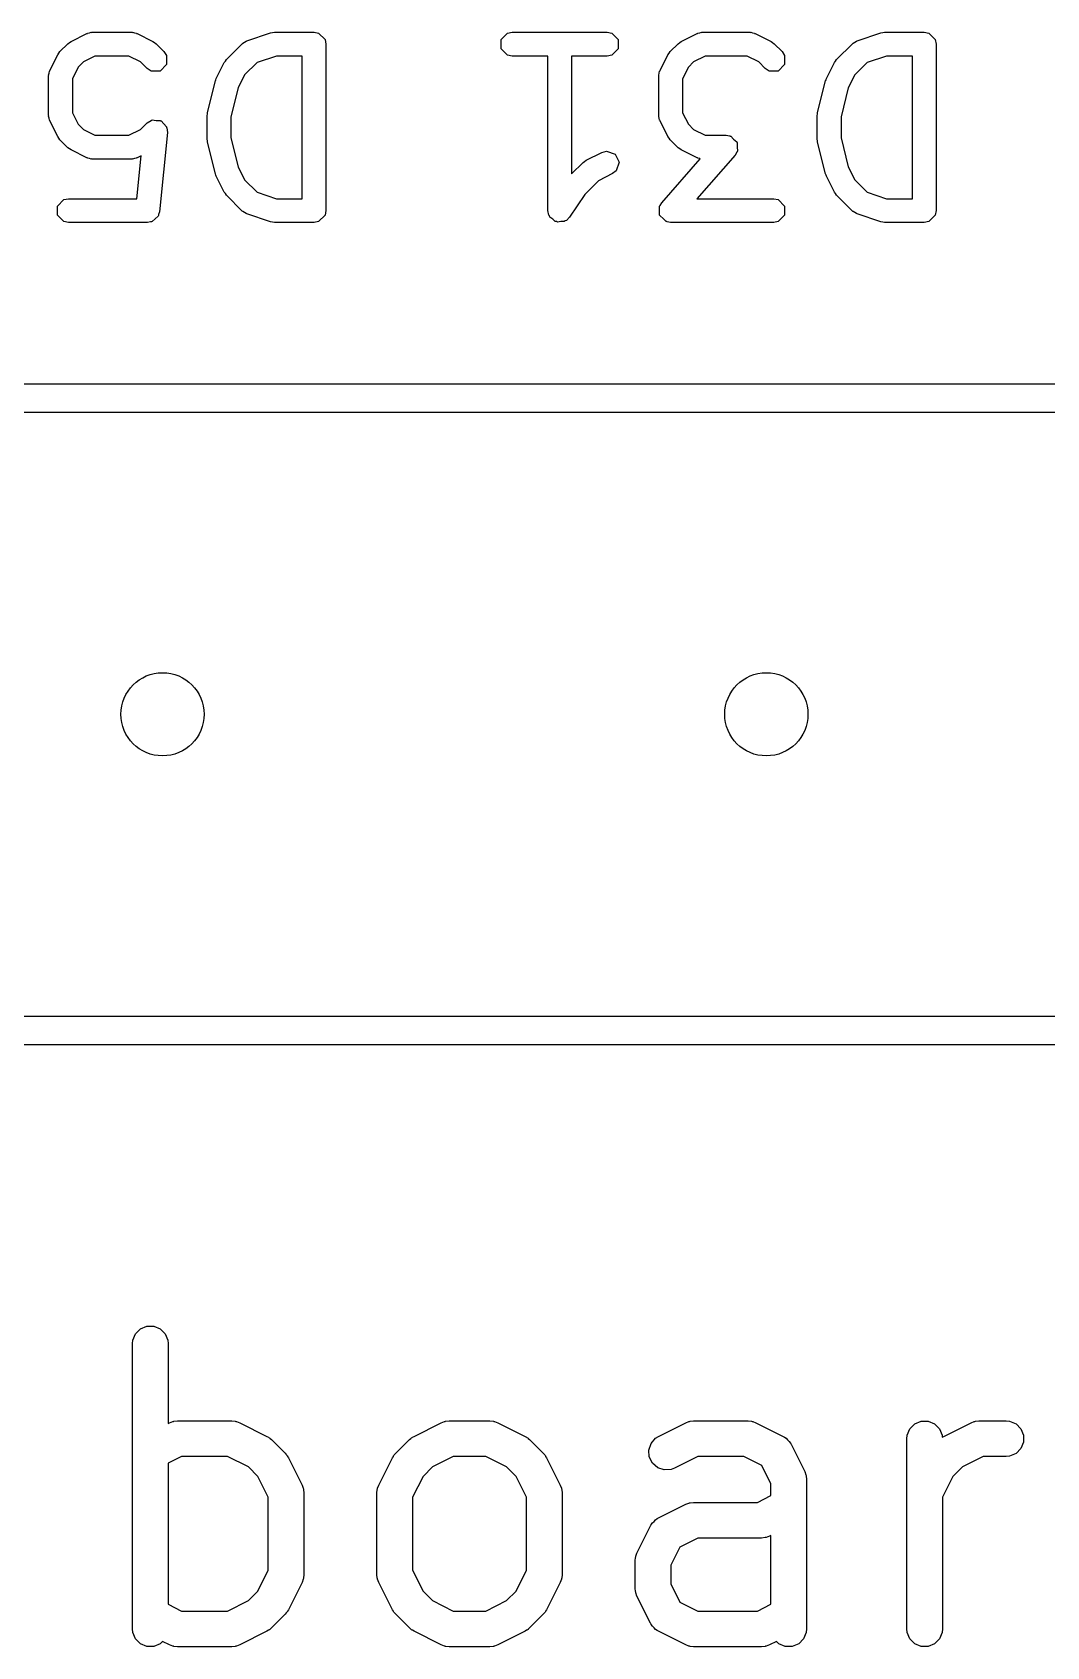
# Model space of a CAD drawing. Extents: x 2.09 to 4.49, y -4.78 to -2.96.
# Drawn here: x 4.0367 to 4.2047, y -3.2253 to -2.9579 of the extents above; entities that cross this region are included whole.
import ezdxf

# ---------------------------------------------------------------- set-up
doc = ezdxf.new("R2010")
doc.units = 0
doc.header["$MEASUREMENT"] = 0
doc.layers.add('BLACK', color=7, linetype='CONTINUOUS')

msp = doc.modelspace()

# ---------------------------------------------------------------- linework, layer by layer
at = {"layer": 'BLACK', "linetype": 'CONTINUOUS'}
for p, q in [((4.04261, -2.95982), (4.04287, -2.95964)), ((4.04287, -2.95964), (4.04312, -2.95945)), ((4.04312, -2.95945), (4.04574, -2.95814)), ((4.04574, -2.95814), (4.04584, -2.95811)), ((4.04584, -2.95811), (4.04587, -2.95808)), ((4.04587, -2.95808), (4.04618, -2.95802)), ((4.04618, -2.95802), (4.04648, -2.95793)), ((4.04648, -2.95793), (4.04653, -2.95795)), ((4.04653, -2.95795), (4.04662, -2.95793)), ((4.04662, -2.95793), (4.05318, -2.95793)), ((4.05318, -2.95793), (4.05328, -2.95795)), ((4.05328, -2.95795), (4.05332, -2.95793)), ((4.05332, -2.95793), (4.05363, -2.95802)), ((4.05363, -2.95802), (4.05394, -2.95808)), ((4.05394, -2.95808), (4.05397, -2.95811)), ((4.05397, -2.95811), (4.05406, -2.95814)), ((4.05406, -2.95814), (4.05669, -2.95945)), ((4.05669, -2.95945), (4.05694, -2.95964)), ((4.05694, -2.95964), (4.0572, -2.95982)), ((4.07158, -2.95972), (4.07185, -2.95957)), ((4.07185, -2.95957), (4.07212, -2.95939)), ((4.07212, -2.95939), (4.07216, -2.95939)), ((4.07216, -2.95939), (4.07225, -2.95934)), ((4.07225, -2.95934), (4.07618, -2.95803)), ((4.07618, -2.95803), (4.0765, -2.95799)), ((4.0765, -2.95799), (4.07681, -2.95793)), ((4.07681, -2.95793), (4.08337, -2.95793)), ((4.08337, -2.95793), (4.08412, -2.95808)), ((4.08412, -2.95808), (4.08519, -2.95914)), ((4.08519, -2.95914), (4.08534, -2.9599)), ((4.11436, -2.95914), (4.11542, -2.95808)), ((4.11436, -2.96065), (4.11436, -2.95914)), ((4.11542, -2.95808), (4.11618, -2.95793)), ((4.11618, -2.95793), (4.13192, -2.95793)), ((4.13192, -2.95793), (4.13268, -2.95808)), ((4.13268, -2.95808), (4.13374, -2.95914)), ((4.13374, -2.95914), (4.13374, -2.96065)), ((4.14366, -2.95982), (4.14392, -2.95964)), ((4.14392, -2.95964), (4.14417, -2.95945)), ((4.14417, -2.95945), (4.14679, -2.95814)), ((4.14679, -2.95814), (4.14689, -2.95811)), ((4.14689, -2.95811), (4.14692, -2.95808)), ((4.14692, -2.95808), (4.14723, -2.95802)), ((4.14723, -2.95802), (4.14753, -2.95793)), ((4.14753, -2.95793), (4.14758, -2.95795)), ((4.14758, -2.95795), (4.14767, -2.95793)), ((4.14767, -2.95793), (4.15555, -2.95793)), ((4.15555, -2.95793), (4.15564, -2.95795)), ((4.15564, -2.95795), (4.15569, -2.95793)), ((4.15569, -2.95793), (4.15599, -2.95802)), ((4.15599, -2.95802), (4.1563, -2.95808)), ((4.1563, -2.95808), (4.15633, -2.95811)), ((4.15633, -2.95811), (4.15643, -2.95814)), ((4.15643, -2.95814), (4.15905, -2.95945)), ((4.15905, -2.95945), (4.1593, -2.95964)), ((4.1593, -2.95964), (4.15956, -2.95982)), ((4.17263, -2.95972), (4.1729, -2.95957)), ((4.1729, -2.95957), (4.17317, -2.95939)), ((4.17317, -2.95939), (4.17321, -2.95939)), ((4.17321, -2.95939), (4.1733, -2.95934)), ((4.1733, -2.95934), (4.17723, -2.95803)), ((4.17723, -2.95803), (4.17755, -2.95799)), ((4.17755, -2.95799), (4.17786, -2.95793)), ((4.17786, -2.95793), (4.18442, -2.95793)), ((4.18442, -2.95793), (4.18517, -2.95808)), ((4.18517, -2.95808), (4.18624, -2.95914)), ((4.18624, -2.95914), (4.18639, -2.9599)), ((4.03961, -2.96427), (4.04092, -2.96164)), ((4.04092, -2.96164), (4.04112, -2.96139)), ((4.04112, -2.96139), (4.04129, -2.96113)), ((4.04129, -2.96113), (4.04261, -2.95982)), ((4.04709, -2.96186), (4.04516, -2.96283)), ((4.05272, -2.96186), (4.04709, -2.96186)), ((4.05464, -2.96283), (4.05272, -2.96186)), ((4.0572, -2.95982), (4.05851, -2.96113)), ((4.05851, -2.96113), (4.05894, -2.96177)), ((4.05894, -2.96177), (4.05894, -2.96327)), ((4.06885, -2.96244), (4.07148, -2.95982)), ((4.07148, -2.95982), (4.07156, -2.95976)), ((4.07156, -2.95976), (4.07158, -2.95972)), ((4.07713, -2.96186), (4.07393, -2.96293)), ((4.0814, -2.96186), (4.07713, -2.96186)), ((4.0814, -2.98549), (4.0814, -2.96186)), ((4.08534, -2.9599), (4.08534, -2.98746)), ((4.11542, -2.96171), (4.11436, -2.96065)), ((4.11618, -2.96186), (4.11542, -2.96171)), ((4.12208, -2.96186), (4.11618, -2.96186)), ((4.12208, -2.98746), (4.12208, -2.96186)), ((4.13192, -2.96186), (4.12602, -2.96186)), ((4.12602, -2.96186), (4.12602, -2.98139)), ((4.13268, -2.96171), (4.13192, -2.96186)), ((4.13374, -2.96065), (4.13268, -2.96171)), ((4.14066, -2.96427), (4.14197, -2.96164)), ((4.14197, -2.96164), (4.14217, -2.96139)), ((4.14217, -2.96139), (4.14234, -2.96113)), ((4.14234, -2.96113), (4.14366, -2.95982)), ((4.14814, -2.96186), (4.14621, -2.96283)), ((4.15508, -2.96186), (4.14814, -2.96186)), ((4.157, -2.96283), (4.15508, -2.96186)), ((4.15956, -2.95982), (4.16088, -2.96113)), ((4.16088, -2.96113), (4.1613, -2.96177)), ((4.1613, -2.96177), (4.1613, -2.96327)), ((4.1699, -2.96244), (4.17253, -2.95982)), ((4.17253, -2.95982), (4.17261, -2.95976)), ((4.17261, -2.95976), (4.17263, -2.95972)), ((4.17818, -2.96186), (4.17498, -2.96293)), ((4.18245, -2.96186), (4.17818, -2.96186)), ((4.18245, -2.98549), (4.18245, -2.96186)), ((4.18639, -2.9599), (4.18639, -2.98746)), ((4.03941, -2.96501), (4.03949, -2.9647)), ((4.03942, -2.96505), (4.03941, -2.96501)), ((4.03949, -2.9647), (4.03955, -2.96439)), ((4.03955, -2.96439), (4.03959, -2.96436)), ((4.03959, -2.96436), (4.03961, -2.96427)), ((4.0443, -2.96369), (4.04334, -2.96561)), ((4.04516, -2.96283), (4.0443, -2.96369)), ((4.05573, -2.96391), (4.05464, -2.96283)), ((4.05637, -2.96434), (4.05573, -2.96391)), ((4.05787, -2.96434), (4.05637, -2.96434)), ((4.05894, -2.96327), (4.05787, -2.96434)), ((4.06717, -2.96558), (4.06848, -2.96295)), ((4.06848, -2.96295), (4.06868, -2.9627)), ((4.06868, -2.9627), (4.06885, -2.96244)), ((4.07186, -2.965), (4.07079, -2.96715)), ((4.07393, -2.96293), (4.07186, -2.965)), ((4.14046, -2.96501), (4.14054, -2.9647)), ((4.14047, -2.96505), (4.14046, -2.96501)), ((4.14054, -2.9647), (4.1406, -2.96439)), ((4.1406, -2.96439), (4.14064, -2.96436)), ((4.14064, -2.96436), (4.14066, -2.96427)), ((4.14535, -2.96369), (4.14439, -2.96561)), ((4.14621, -2.96283), (4.14535, -2.96369)), ((4.15809, -2.96391), (4.157, -2.96283)), ((4.15873, -2.96434), (4.15809, -2.96391)), ((4.16024, -2.96434), (4.15873, -2.96434)), ((4.1613, -2.96327), (4.16024, -2.96434)), ((4.16822, -2.96558), (4.16953, -2.96295)), ((4.16953, -2.96295), (4.16973, -2.9627)), ((4.16973, -2.9627), (4.1699, -2.96244)), ((4.17291, -2.965), (4.17184, -2.96715)), ((4.17498, -2.96293), (4.17291, -2.965)), ((4.0394, -2.96515), (4.03942, -2.96505)), ((4.0394, -2.97171), (4.0394, -2.96515)), ((4.04334, -2.96561), (4.04334, -2.97124)), ((4.06571, -2.97123), (4.06702, -2.96598)), ((4.06702, -2.96598), (4.06711, -2.96579)), ((4.06711, -2.96579), (4.06717, -2.96558)), ((4.07079, -2.96715), (4.06959, -2.97195)), ((4.14045, -2.96515), (4.14047, -2.96505)), ((4.14045, -2.97171), (4.14045, -2.96515)), ((4.14439, -2.96561), (4.14439, -2.97124)), ((4.16676, -2.97123), (4.16807, -2.96598)), ((4.16807, -2.96598), (4.16816, -2.96579)), ((4.16816, -2.96579), (4.16822, -2.96558)), ((4.17184, -2.96715), (4.17064, -2.97195)), ((4.03942, -2.9718), (4.0394, -2.97171)), ((4.03941, -2.97185), (4.03942, -2.9718)), ((4.03949, -2.97215), (4.03941, -2.97185)), ((4.03955, -2.97246), (4.03949, -2.97215)), ((4.03959, -2.97249), (4.03955, -2.97246)), ((4.03961, -2.97259), (4.03959, -2.97249)), ((4.04092, -2.97521), (4.03961, -2.97259)), ((4.04334, -2.97124), (4.0443, -2.97317)), ((4.05464, -2.97403), (4.05573, -2.97294)), ((4.05573, -2.97294), (4.05637, -2.97251)), ((4.05637, -2.97251), (4.05647, -2.97251)), ((4.05647, -2.97251), (4.05655, -2.97245)), ((4.05655, -2.97245), (4.05721, -2.97251)), ((4.05721, -2.97251), (4.05787, -2.97251)), ((4.05787, -2.97251), (4.05795, -2.97259)), ((4.05795, -2.97259), (4.05805, -2.9726)), ((4.05805, -2.9726), (4.05847, -2.97311)), ((4.06565, -2.97171), (4.0657, -2.97147)), ((4.06565, -2.97564), (4.06565, -2.97171)), ((4.0657, -2.97147), (4.06571, -2.97123)), ((4.06959, -2.97195), (4.06959, -2.9754)), ((4.14047, -2.9718), (4.14045, -2.97171)), ((4.14046, -2.97185), (4.14047, -2.9718)), ((4.14054, -2.97215), (4.14046, -2.97185)), ((4.1406, -2.97246), (4.14054, -2.97215)), ((4.14064, -2.97249), (4.1406, -2.97246)), ((4.14066, -2.97259), (4.14064, -2.97249)), ((4.14197, -2.97521), (4.14066, -2.97259)), ((4.14439, -2.97124), (4.14535, -2.97317)), ((4.1667, -2.97171), (4.16675, -2.97147)), ((4.1667, -2.97564), (4.1667, -2.97171)), ((4.16675, -2.97147), (4.16676, -2.97123)), ((4.17064, -2.97195), (4.17064, -2.9754)), ((4.04112, -2.97546), (4.04092, -2.97521)), ((4.04129, -2.97572), (4.04112, -2.97546)), ((4.04261, -2.97704), (4.04129, -2.97572)), ((4.0443, -2.97317), (4.04516, -2.97403)), ((4.04516, -2.97403), (4.04709, -2.97499)), ((4.04709, -2.97499), (4.05272, -2.97499)), ((4.05272, -2.97499), (4.05464, -2.97403)), ((4.05908, -2.97453), (4.05777, -2.98765)), ((4.05847, -2.97311), (4.05894, -2.97358)), ((4.05894, -2.97358), (4.05894, -2.97368)), ((4.05894, -2.97368), (4.05901, -2.97376)), ((4.05901, -2.97376), (4.05908, -2.97453)), ((4.0657, -2.97588), (4.06565, -2.97564)), ((4.06959, -2.9754), (4.07079, -2.98021)), ((4.14217, -2.97546), (4.14197, -2.97521)), ((4.14234, -2.97572), (4.14217, -2.97546)), ((4.14366, -2.97704), (4.14234, -2.97572)), ((4.14535, -2.97317), (4.14621, -2.97403)), ((4.14621, -2.97403), (4.14814, -2.97499)), ((4.14814, -2.97499), (4.15161, -2.97499)), ((4.15161, -2.97499), (4.15216, -2.9751)), ((4.15216, -2.9751), (4.15224, -2.97509)), ((4.15224, -2.97509), (4.15227, -2.97512)), ((4.15227, -2.97512), (4.15236, -2.97514)), ((4.15236, -2.97514), (4.15285, -2.97563)), ((4.15285, -2.97563), (4.15337, -2.97608)), ((4.16675, -2.97588), (4.1667, -2.97564)), ((4.17064, -2.9754), (4.17184, -2.98021)), ((4.04287, -2.97721), (4.04261, -2.97704)), ((4.04312, -2.97741), (4.04287, -2.97721)), ((4.04574, -2.97872), (4.04312, -2.97741)), ((4.05403, -2.98549), (4.05474, -2.97838)), ((4.05474, -2.97838), (4.05406, -2.97872)), ((4.06571, -2.97612), (4.0657, -2.97588)), ((4.06702, -2.98137), (4.06571, -2.97612)), ((4.12842, -2.97913), (4.13104, -2.97782)), ((4.13104, -2.97782), (4.13178, -2.97762)), ((4.13178, -2.97762), (4.13321, -2.97809)), ((4.13321, -2.97809), (4.13389, -2.97944)), ((4.14392, -2.97721), (4.14366, -2.97704)), ((4.14417, -2.97741), (4.14392, -2.97721)), ((4.14679, -2.97872), (4.14417, -2.97741)), ((4.15309, -2.97825), (4.14676, -2.98549)), ((4.15337, -2.97777), (4.15309, -2.97825)), ((4.15337, -2.97608), (4.15338, -2.97615)), ((4.15343, -2.97771), (4.15337, -2.97777)), ((4.15338, -2.97615), (4.15343, -2.9762)), ((4.15343, -2.9762), (4.15343, -2.9769)), ((4.15343, -2.9769), (4.15347, -2.97759)), ((4.15347, -2.97759), (4.15343, -2.97767)), ((4.15343, -2.97767), (4.15343, -2.97771)), ((4.16676, -2.97612), (4.16675, -2.97588)), ((4.16807, -2.98137), (4.16676, -2.97612)), ((4.04584, -2.97874), (4.04574, -2.97872)), ((4.04587, -2.97878), (4.04584, -2.97874)), ((4.04618, -2.97884), (4.04587, -2.97878)), ((4.04648, -2.97892), (4.04618, -2.97884)), ((4.04653, -2.97891), (4.04648, -2.97892)), ((4.04662, -2.97893), (4.04653, -2.97891)), ((4.05318, -2.97893), (4.04662, -2.97893)), ((4.05328, -2.97891), (4.05318, -2.97893)), ((4.05332, -2.97892), (4.05328, -2.97891)), ((4.05363, -2.97884), (4.05332, -2.97892)), ((4.05394, -2.97878), (4.05363, -2.97884)), ((4.05397, -2.97874), (4.05394, -2.97878)), ((4.05406, -2.97872), (4.05397, -2.97874)), ((4.07079, -2.98021), (4.07186, -2.98235)), ((4.12602, -2.98139), (4.12791, -2.9795)), ((4.12791, -2.9795), (4.12817, -2.97933)), ((4.12817, -2.97933), (4.12842, -2.97913)), ((4.13341, -2.98087), (4.1328, -2.98134)), ((4.13389, -2.97944), (4.13341, -2.98087)), ((4.14094, -2.98616), (4.14733, -2.97886)), ((4.14689, -2.97874), (4.14679, -2.97872)), ((4.14692, -2.97878), (4.14689, -2.97874)), ((4.14723, -2.97884), (4.14692, -2.97878)), ((4.14733, -2.97886), (4.14723, -2.97884)), ((4.17184, -2.98021), (4.17291, -2.98235)), ((4.06711, -2.98157), (4.06702, -2.98137)), ((4.06717, -2.98177), (4.06711, -2.98157)), ((4.06848, -2.9844), (4.06717, -2.98177)), ((4.07186, -2.98235), (4.07393, -2.98442)), ((4.13047, -2.98251), (4.1282, -2.98477)), ((4.1328, -2.98134), (4.13047, -2.98251)), ((4.16816, -2.98157), (4.16807, -2.98137)), ((4.16822, -2.98177), (4.16816, -2.98157)), ((4.16953, -2.9844), (4.16822, -2.98177)), ((4.17291, -2.98235), (4.17498, -2.98442)), ((4.04087, -2.9867), (4.04193, -2.98564)), ((4.04193, -2.98564), (4.04269, -2.98549)), ((4.04269, -2.98549), (4.05403, -2.98549)), ((4.06868, -2.98465), (4.06848, -2.9844)), ((4.06885, -2.98491), (4.06868, -2.98465)), ((4.07148, -2.98753), (4.06885, -2.98491)), ((4.07393, -2.98442), (4.07713, -2.98549)), ((4.07713, -2.98549), (4.0814, -2.98549)), ((4.1282, -2.98477), (4.12569, -2.98855)), ((4.14066, -2.98664), (4.14094, -2.98616)), ((4.14676, -2.98549), (4.15948, -2.98549)), ((4.15948, -2.98549), (4.16024, -2.98564)), ((4.16024, -2.98564), (4.1613, -2.9867)), ((4.16973, -2.98465), (4.16953, -2.9844)), ((4.1699, -2.98491), (4.16973, -2.98465)), ((4.17253, -2.98753), (4.1699, -2.98491)), ((4.17498, -2.98442), (4.17818, -2.98549)), ((4.17818, -2.98549), (4.18245, -2.98549)), ((4.04087, -2.98821), (4.04087, -2.9867)), ((4.04193, -2.98927), (4.04087, -2.98821)), ((4.05703, -2.98881), (4.05656, -2.98927)), ((4.05754, -2.98839), (4.05703, -2.98881)), ((4.05758, -2.98825), (4.05754, -2.98839)), ((4.05763, -2.98821), (4.05758, -2.98825)), ((4.05777, -2.98765), (4.05763, -2.98811)), ((4.05763, -2.98811), (4.05763, -2.98821)), ((4.07156, -2.98759), (4.07148, -2.98753)), ((4.07158, -2.98763), (4.07156, -2.98759)), ((4.07185, -2.98779), (4.07158, -2.98763)), ((4.07212, -2.98796), (4.07185, -2.98779)), ((4.07216, -2.98796), (4.07212, -2.98796)), ((4.07225, -2.98801), (4.07216, -2.98796)), ((4.07618, -2.98932), (4.07225, -2.98801)), ((4.08519, -2.98821), (4.08412, -2.98927)), ((4.08534, -2.98746), (4.08519, -2.98821)), ((4.12223, -2.98821), (4.12208, -2.98746)), ((4.12237, -2.98835), (4.12223, -2.98821)), ((4.12241, -2.98855), (4.12237, -2.98835)), ((4.12289, -2.98887), (4.12241, -2.98855)), ((4.1233, -2.98927), (4.12289, -2.98887)), ((4.12515, -2.98909), (4.12495, -2.98913)), ((4.12569, -2.98855), (4.12515, -2.98909)), ((4.14056, -2.98682), (4.1406, -2.98674)), ((4.1406, -2.98752), (4.14056, -2.98682)), ((4.1406, -2.9867), (4.14066, -2.98664)), ((4.1406, -2.98674), (4.1406, -2.9867)), ((4.1406, -2.98821), (4.1406, -2.98752)), ((4.14065, -2.98826), (4.1406, -2.98821)), ((4.14066, -2.98833), (4.14065, -2.98826)), ((4.14118, -2.98878), (4.14066, -2.98833)), ((4.14167, -2.98927), (4.14118, -2.98878)), ((4.1613, -2.98821), (4.16024, -2.98927)), ((4.1613, -2.9867), (4.1613, -2.98821)), ((4.17261, -2.98759), (4.17253, -2.98753)), ((4.17263, -2.98763), (4.17261, -2.98759)), ((4.1729, -2.98779), (4.17263, -2.98763)), ((4.17317, -2.98796), (4.1729, -2.98779)), ((4.17321, -2.98796), (4.17317, -2.98796)), ((4.1733, -2.98801), (4.17321, -2.98796)), ((4.17723, -2.98932), (4.1733, -2.98801)), ((4.18624, -2.98821), (4.18517, -2.98927)), ((4.18639, -2.98746), (4.18624, -2.98821)), ((4.04269, -2.98942), (4.04193, -2.98927)), ((4.05581, -2.98942), (4.04269, -2.98942)), ((4.05628, -2.98933), (4.05581, -2.98942)), ((4.05638, -2.98934), (4.05628, -2.98933)), ((4.05642, -2.9893), (4.05638, -2.98934)), ((4.05656, -2.98927), (4.05642, -2.9893)), ((4.0765, -2.98936), (4.07618, -2.98932)), ((4.07681, -2.98942), (4.0765, -2.98936)), ((4.08337, -2.98942), (4.07681, -2.98942)), ((4.08412, -2.98927), (4.08337, -2.98942)), ((4.1235, -2.98927), (4.1233, -2.98927)), ((4.12367, -2.98939), (4.1235, -2.98927)), ((4.12423, -2.98927), (4.12367, -2.98939)), ((4.1248, -2.98927), (4.12423, -2.98927)), ((4.12495, -2.98913), (4.1248, -2.98927)), ((4.14176, -2.98929), (4.14167, -2.98927)), ((4.14179, -2.98932), (4.14176, -2.98929)), ((4.14187, -2.98931), (4.14179, -2.98932)), ((4.14242, -2.98942), (4.14187, -2.98931)), ((4.15948, -2.98942), (4.14242, -2.98942)), ((4.16024, -2.98927), (4.15948, -2.98942)), ((4.17755, -2.98936), (4.17723, -2.98932)), ((4.17786, -2.98942), (4.17755, -2.98936)), ((4.18442, -2.98942), (4.17786, -2.98942)), ((4.18517, -2.98927), (4.18442, -2.98942)), ((3.30591, -3.01614), (4.30827, -3.01614)), ((4.30591, -3.02087), (3.30827, -3.02087)), ((3.30827, -3.12087), (4.30591, -3.12087)), ((4.30827, -3.12559), (3.30591, -3.12559)), ((4.05335, -3.17452), (4.05379, -3.17345)), ((4.05379, -3.17345), (4.0546, -3.17264)), ((4.0546, -3.17264), (4.05567, -3.1722)), ((4.05567, -3.1722), (4.05682, -3.1722)), ((4.05682, -3.1722), (4.05788, -3.17264)), ((4.05788, -3.17264), (4.0587, -3.17345)), ((4.0587, -3.17345), (4.05914, -3.17452)), ((4.05329, -3.17509), (4.05335, -3.17452)), ((4.05329, -3.22234), (4.05329, -3.17509)), ((4.05914, -3.17452), (4.0592, -3.17509)), ((4.0592, -3.17509), (4.0592, -3.18831)), ((4.0592, -3.18831), (4.05942, -3.1882)), ((4.05942, -3.1882), (4.05996, -3.18799)), ((4.05996, -3.18799), (4.06007, -3.18798)), ((4.06007, -3.18798), (4.06017, -3.18794)), ((4.06017, -3.18794), (4.06074, -3.18789)), ((4.06074, -3.18789), (4.06974, -3.18789)), ((4.06974, -3.18789), (4.07032, -3.18794)), ((4.07032, -3.18794), (4.07042, -3.18798)), ((4.07042, -3.18798), (4.07052, -3.18799)), ((4.07052, -3.18799), (4.07106, -3.1882)), ((4.07106, -3.1882), (4.07556, -3.19045)), ((4.09992, -3.19045), (4.10442, -3.1882)), ((4.10442, -3.1882), (4.10496, -3.18799)), ((4.10496, -3.18799), (4.10506, -3.18798)), ((4.10506, -3.18798), (4.10516, -3.18794)), ((4.10516, -3.18794), (4.10574, -3.18789)), ((4.10574, -3.18789), (4.11249, -3.18789)), ((4.11249, -3.18789), (4.11306, -3.18794)), ((4.11306, -3.18794), (4.11316, -3.18798)), ((4.11316, -3.18798), (4.11327, -3.18799)), ((4.11327, -3.18799), (4.11381, -3.1882)), ((4.11381, -3.1882), (4.11831, -3.19045)), ((4.14041, -3.19045), (4.14491, -3.1882)), ((4.14491, -3.1882), (4.14545, -3.18799)), ((4.14545, -3.18799), (4.14556, -3.18798)), ((4.14556, -3.18798), (4.14566, -3.18794)), ((4.14566, -3.18794), (4.14623, -3.18789)), ((4.14623, -3.18789), (4.15523, -3.18789)), ((4.15523, -3.18789), (4.15581, -3.18794)), ((4.15581, -3.18794), (4.1559, -3.18798)), ((4.1559, -3.18798), (4.15601, -3.18799)), ((4.15601, -3.18799), (4.15655, -3.1882)), ((4.15655, -3.1882), (4.16105, -3.19045)), ((4.18158, -3.19026), (4.18202, -3.1892)), ((4.18202, -3.1892), (4.18284, -3.18839)), ((4.18284, -3.18839), (4.1839, -3.18794)), ((4.1839, -3.18794), (4.18505, -3.18794)), ((4.18505, -3.18794), (4.18612, -3.18839)), ((4.18612, -3.18839), (4.18693, -3.1892)), ((4.18693, -3.1892), (4.18737, -3.19026)), ((4.18766, -3.19045), (4.19216, -3.1882)), ((4.19216, -3.1882), (4.1927, -3.18799)), ((4.1927, -3.18799), (4.1928, -3.18798)), ((4.1928, -3.18798), (4.1929, -3.18794)), ((4.1929, -3.18794), (4.19348, -3.18789)), ((4.19348, -3.18789), (4.19798, -3.18789)), ((4.19798, -3.18789), (4.19855, -3.18794)), ((4.19855, -3.18794), (4.19962, -3.18839)), ((4.19962, -3.18839), (4.20043, -3.1892)), ((4.20043, -3.1892), (4.20087, -3.19026)), ((4.07556, -3.19045), (4.07581, -3.1906)), ((4.07581, -3.1906), (4.07588, -3.19063)), ((4.07588, -3.19063), (4.07596, -3.1907)), ((4.07596, -3.1907), (4.07605, -3.19076)), ((4.07605, -3.19076), (4.0761, -3.19082)), ((4.0761, -3.19082), (4.07633, -3.191)), ((4.07633, -3.191), (4.07858, -3.19325)), ((4.0969, -3.19325), (4.09915, -3.191)), ((4.09915, -3.191), (4.09938, -3.19082)), ((4.09938, -3.19082), (4.09943, -3.19076)), ((4.09943, -3.19076), (4.09952, -3.1907)), ((4.09952, -3.1907), (4.0996, -3.19063)), ((4.0996, -3.19063), (4.09967, -3.1906)), ((4.09967, -3.1906), (4.09992, -3.19045)), ((4.11831, -3.19045), (4.11855, -3.1906)), ((4.11855, -3.1906), (4.11863, -3.19063)), ((4.11863, -3.19063), (4.11871, -3.1907)), ((4.11871, -3.1907), (4.1188, -3.19076)), ((4.1188, -3.19076), (4.11885, -3.19082)), ((4.11885, -3.19082), (4.11907, -3.191)), ((4.11907, -3.191), (4.12132, -3.19325)), ((4.1388, -3.19272), (4.13917, -3.19163)), ((4.13917, -3.19163), (4.13992, -3.19076)), ((4.13992, -3.19076), (4.14041, -3.19045)), ((4.16105, -3.19045), (4.16115, -3.19051)), ((4.16115, -3.19051), (4.16119, -3.19052)), ((4.16119, -3.19052), (4.16125, -3.19057)), ((4.16125, -3.19057), (4.16154, -3.19076)), ((4.16154, -3.19076), (4.16178, -3.19104)), ((4.16178, -3.19104), (4.16206, -3.19128)), ((4.16206, -3.19128), (4.16225, -3.19157)), ((4.16225, -3.19157), (4.1623, -3.19163)), ((4.1623, -3.19163), (4.16231, -3.19167)), ((4.16231, -3.19167), (4.16237, -3.19177)), ((4.16237, -3.19177), (4.16462, -3.19627)), ((4.18152, -3.19084), (4.18158, -3.19026)), ((4.18152, -3.22234), (4.18152, -3.19084)), ((4.18737, -3.19026), (4.18741, -3.19061)), ((4.18741, -3.1906), (4.18766, -3.19045)), ((4.18741, -3.19061), (4.18741, -3.1906)), ((4.20087, -3.19142), (4.20043, -3.19248)), ((4.20087, -3.19026), (4.20087, -3.19142)), ((4.06144, -3.19379), (4.0592, -3.19491)), ((4.0592, -3.19491), (4.0592, -3.21826)), ((4.06904, -3.19379), (4.06144, -3.19379)), ((4.07249, -3.19552), (4.06904, -3.19379)), ((4.07858, -3.19325), (4.07876, -3.19348)), ((4.07876, -3.19348), (4.07882, -3.19353)), ((4.07882, -3.19353), (4.07888, -3.19362)), ((4.07888, -3.19362), (4.07895, -3.1937)), ((4.07895, -3.1937), (4.07898, -3.19377)), ((4.07898, -3.19377), (4.07913, -3.19402)), ((4.07913, -3.19402), (4.08138, -3.19852)), ((4.0941, -3.19852), (4.09635, -3.19402)), ((4.09635, -3.19402), (4.0965, -3.19377)), ((4.0965, -3.19377), (4.09653, -3.1937)), ((4.09653, -3.1937), (4.0966, -3.19362)), ((4.0966, -3.19362), (4.09666, -3.19353)), ((4.09666, -3.19353), (4.09671, -3.19348)), ((4.09671, -3.19348), (4.0969, -3.19325)), ((4.10643, -3.19379), (4.10299, -3.19552)), ((4.11179, -3.19379), (4.10643, -3.19379)), ((4.11524, -3.19552), (4.11179, -3.19379)), ((4.12132, -3.19325), (4.12151, -3.19348)), ((4.12151, -3.19348), (4.12157, -3.19353)), ((4.12157, -3.19353), (4.12162, -3.19362)), ((4.12162, -3.19362), (4.12169, -3.1937)), ((4.12169, -3.1937), (4.12172, -3.19377)), ((4.12172, -3.19377), (4.12188, -3.19402)), ((4.12188, -3.19402), (4.12413, -3.19852)), ((4.13888, -3.19387), (4.1388, -3.19272)), ((4.1394, -3.1949), (4.13888, -3.19387)), ((4.14027, -3.19566), (4.1394, -3.1949)), ((4.14693, -3.19379), (4.14305, -3.19573)), ((4.15453, -3.19379), (4.14693, -3.19379)), ((4.15753, -3.19529), (4.15453, -3.19379)), ((4.19417, -3.19379), (4.19073, -3.19552)), ((4.19798, -3.19379), (4.19417, -3.19379)), ((4.19855, -3.19374), (4.19798, -3.19379)), ((4.19962, -3.1933), (4.19855, -3.19374)), ((4.20043, -3.19248), (4.19962, -3.1933)), ((4.07406, -3.19709), (4.07249, -3.19552)), ((4.07579, -3.20054), (4.07406, -3.19709)), ((4.10141, -3.19709), (4.09969, -3.20054)), ((4.10299, -3.19552), (4.10141, -3.19709)), ((4.11681, -3.19709), (4.11524, -3.19552)), ((4.11853, -3.20054), (4.11681, -3.19709)), ((4.14136, -3.19602), (4.14027, -3.19566)), ((4.14251, -3.19594), (4.14136, -3.19602)), ((4.14305, -3.19573), (4.14251, -3.19594)), ((4.15903, -3.19829), (4.15753, -3.19529)), ((4.16462, -3.19627), (4.16483, -3.19681)), ((4.16483, -3.19681), (4.16484, -3.19692)), ((4.16484, -3.19692), (4.16488, -3.19701)), ((4.16488, -3.19701), (4.16493, -3.19759)), ((4.16493, -3.19759), (4.16493, -3.22234)), ((4.18915, -3.19709), (4.18743, -3.20054)), ((4.19073, -3.19552), (4.18915, -3.19709)), ((4.08138, -3.19852), (4.08159, -3.19906)), ((4.08159, -3.19906), (4.0816, -3.19917)), ((4.0816, -3.19917), (4.08164, -3.19926)), ((4.08164, -3.19926), (4.08169, -3.19984)), ((4.08169, -3.19984), (4.08169, -3.21334)), ((4.09379, -3.19984), (4.09384, -3.19926)), ((4.09379, -3.21334), (4.09379, -3.19984)), ((4.09384, -3.19926), (4.09388, -3.19917)), ((4.09388, -3.19917), (4.09389, -3.19906)), ((4.09389, -3.19906), (4.0941, -3.19852)), ((4.12413, -3.19852), (4.12433, -3.19906)), ((4.12433, -3.19906), (4.12434, -3.19917)), ((4.12434, -3.19917), (4.12438, -3.19926)), ((4.12438, -3.19926), (4.12444, -3.19984)), ((4.12444, -3.19984), (4.12444, -3.21334)), ((4.15678, -3.20139), (4.15903, -3.20026)), ((4.15903, -3.20026), (4.15903, -3.19829)), ((4.07579, -3.21264), (4.07579, -3.20054)), ((4.09969, -3.20054), (4.09969, -3.21264)), ((4.11853, -3.21264), (4.11853, -3.20054)), ((4.14041, -3.20395), (4.14491, -3.2017)), ((4.14491, -3.2017), (4.14545, -3.20149)), ((4.14545, -3.20149), (4.14556, -3.20148)), ((4.14556, -3.20148), (4.14566, -3.20144)), ((4.14566, -3.20144), (4.14623, -3.20139)), ((4.14623, -3.20139), (4.15678, -3.20139)), ((4.18743, -3.20054), (4.18743, -3.22234)), ((4.13684, -3.20977), (4.13909, -3.20527)), ((4.13909, -3.20527), (4.13915, -3.20517)), ((4.13915, -3.20517), (4.13917, -3.20513)), ((4.13917, -3.20513), (4.13922, -3.20507)), ((4.13922, -3.20507), (4.1394, -3.20478)), ((4.1394, -3.20478), (4.13968, -3.20454)), ((4.13968, -3.20454), (4.13992, -3.20426)), ((4.13992, -3.20426), (4.14021, -3.20407)), ((4.14021, -3.20407), (4.14027, -3.20402)), ((4.14027, -3.20402), (4.14032, -3.20401)), ((4.14032, -3.20401), (4.14041, -3.20395)), ((4.14693, -3.20729), (4.14393, -3.20879)), ((4.15748, -3.20729), (4.14693, -3.20729)), ((4.15806, -3.20723), (4.15748, -3.20729)), ((4.15815, -3.20719), (4.15806, -3.20723)), ((4.15826, -3.20719), (4.15815, -3.20719)), ((4.1588, -3.20698), (4.15826, -3.20719)), ((4.15903, -3.20687), (4.1588, -3.20698)), ((4.15903, -3.21826), (4.15903, -3.20687)), ((4.13653, -3.21109), (4.13659, -3.21051)), ((4.13659, -3.21051), (4.13663, -3.21041)), ((4.13663, -3.21031), (4.13684, -3.20977)), ((4.13663, -3.21041), (4.13663, -3.21031)), ((4.14393, -3.20879), (4.14244, -3.21178)), ((4.07406, -3.21609), (4.07579, -3.21264)), ((4.08169, -3.21334), (4.08164, -3.21391)), ((4.09384, -3.21391), (4.09379, -3.21334)), ((4.09969, -3.21264), (4.10141, -3.21609)), ((4.11681, -3.21609), (4.11853, -3.21264)), ((4.12444, -3.21334), (4.12438, -3.21391)), ((4.13653, -3.21559), (4.13653, -3.21109)), ((4.14244, -3.21178), (4.14244, -3.21489)), ((4.07249, -3.21766), (4.07406, -3.21609)), ((4.08138, -3.21466), (4.07913, -3.21916)), ((4.08159, -3.21412), (4.08138, -3.21466)), ((4.0816, -3.21401), (4.08159, -3.21412)), ((4.08164, -3.21391), (4.0816, -3.21401)), ((4.09388, -3.21401), (4.09384, -3.21391)), ((4.09389, -3.21412), (4.09388, -3.21401)), ((4.0941, -3.21466), (4.09389, -3.21412)), ((4.09635, -3.21916), (4.0941, -3.21466)), ((4.10141, -3.21609), (4.10299, -3.21766)), ((4.11524, -3.21766), (4.11681, -3.21609)), ((4.12413, -3.21466), (4.12188, -3.21916)), ((4.12433, -3.21412), (4.12413, -3.21466)), ((4.12434, -3.21401), (4.12433, -3.21412)), ((4.12438, -3.21391), (4.12434, -3.21401)), ((4.13659, -3.21616), (4.13653, -3.21559)), ((4.13663, -3.21626), (4.13659, -3.21616)), ((4.13663, -3.21637), (4.13663, -3.21626)), ((4.14244, -3.21489), (4.14393, -3.21789)), ((4.0592, -3.21826), (4.06144, -3.21938)), ((4.06904, -3.21938), (4.07249, -3.21766)), ((4.10299, -3.21766), (4.10643, -3.21938)), ((4.11179, -3.21938), (4.11524, -3.21766)), ((4.13684, -3.21691), (4.13663, -3.21637)), ((4.13909, -3.22141), (4.13684, -3.21691)), ((4.14393, -3.21789), (4.14693, -3.21938)), ((4.15678, -3.21938), (4.15903, -3.21826)), ((4.06144, -3.21938), (4.06904, -3.21938)), ((4.07858, -3.21992), (4.07633, -3.22217)), ((4.07876, -3.2197), (4.07858, -3.21992)), ((4.07882, -3.21965), (4.07876, -3.2197)), ((4.07888, -3.21956), (4.07882, -3.21965)), ((4.07895, -3.21948), (4.07888, -3.21956)), ((4.07898, -3.21941), (4.07895, -3.21948)), ((4.07913, -3.21916), (4.07898, -3.21941)), ((4.0965, -3.21941), (4.09635, -3.21916)), ((4.09653, -3.21948), (4.0965, -3.21941)), ((4.0966, -3.21956), (4.09653, -3.21948)), ((4.09666, -3.21965), (4.0966, -3.21956)), ((4.09671, -3.2197), (4.09666, -3.21965)), ((4.0969, -3.21992), (4.09671, -3.2197)), ((4.09915, -3.22217), (4.0969, -3.21992)), ((4.10643, -3.21938), (4.11179, -3.21938)), ((4.12132, -3.21992), (4.11907, -3.22217)), ((4.12151, -3.2197), (4.12132, -3.21992)), ((4.12157, -3.21965), (4.12151, -3.2197)), ((4.12162, -3.21956), (4.12157, -3.21965)), ((4.12169, -3.21948), (4.12162, -3.21956)), ((4.12172, -3.21941), (4.12169, -3.21948)), ((4.12188, -3.21916), (4.12172, -3.21941)), ((4.13915, -3.2215), (4.13909, -3.22141)), ((4.13917, -3.22155), (4.13915, -3.2215)), ((4.13922, -3.22161), (4.13917, -3.22155)), ((4.1394, -3.2219), (4.13922, -3.22161)), ((4.14693, -3.21938), (4.15678, -3.21938)), ((4.05335, -3.22291), (4.05329, -3.22234)), ((4.05379, -3.22398), (4.05335, -3.22291)), ((4.0546, -3.22479), (4.05379, -3.22398)), ((4.07556, -3.22273), (4.07106, -3.22498)), ((4.07581, -3.22257), (4.07556, -3.22273)), ((4.07588, -3.22254), (4.07581, -3.22257)), ((4.07596, -3.22248), (4.07588, -3.22254)), ((4.07605, -3.22242), (4.07596, -3.22248)), ((4.0761, -3.22236), (4.07605, -3.22242)), ((4.07633, -3.22217), (4.0761, -3.22236)), ((4.09938, -3.22236), (4.09915, -3.22217)), ((4.09943, -3.22242), (4.09938, -3.22236)), ((4.09952, -3.22248), (4.09943, -3.22242)), ((4.0996, -3.22254), (4.09952, -3.22248)), ((4.09967, -3.22257), (4.0996, -3.22254)), ((4.09992, -3.22273), (4.09967, -3.22257)), ((4.10442, -3.22498), (4.09992, -3.22273)), ((4.11831, -3.22273), (4.11381, -3.22498)), ((4.11855, -3.22257), (4.11831, -3.22273)), ((4.11863, -3.22254), (4.11855, -3.22257)), ((4.11871, -3.22248), (4.11863, -3.22254)), ((4.1188, -3.22242), (4.11871, -3.22248)), ((4.11885, -3.22236), (4.1188, -3.22242)), ((4.11907, -3.22217), (4.11885, -3.22236)), ((4.13968, -3.22214), (4.1394, -3.2219)), ((4.13992, -3.22242), (4.13968, -3.22214)), ((4.14021, -3.2226), (4.13992, -3.22242)), ((4.14027, -3.22265), (4.14021, -3.2226)), ((4.14032, -3.22267), (4.14027, -3.22265)), ((4.14041, -3.22273), (4.14032, -3.22267)), ((4.14491, -3.22498), (4.14041, -3.22273)), ((4.16443, -3.22398), (4.16362, -3.22479)), ((4.16488, -3.22291), (4.16443, -3.22398)), ((4.16493, -3.22234), (4.16488, -3.22291)), ((4.18158, -3.22291), (4.18152, -3.22234)), ((4.18202, -3.22398), (4.18158, -3.22291)), ((4.18284, -3.22479), (4.18202, -3.22398)), ((4.18693, -3.22398), (4.18612, -3.22479)), ((4.18737, -3.22291), (4.18693, -3.22398)), ((4.18743, -3.22234), (4.18737, -3.22291)), ((4.05567, -3.22523), (4.0546, -3.22479)), ((4.05682, -3.22523), (4.05567, -3.22523)), ((4.05788, -3.22479), (4.05682, -3.22523)), ((4.05827, -3.2244), (4.05788, -3.22479)), ((4.05942, -3.22498), (4.05827, -3.2244)), ((4.05996, -3.22518), (4.05942, -3.22498)), ((4.06007, -3.22519), (4.05996, -3.22518)), ((4.06017, -3.22523), (4.06007, -3.22519)), ((4.06074, -3.22529), (4.06017, -3.22523)), ((4.06974, -3.22529), (4.06074, -3.22529)), ((4.07032, -3.22523), (4.06974, -3.22529)), ((4.07042, -3.22519), (4.07032, -3.22523)), ((4.07052, -3.22518), (4.07042, -3.22519)), ((4.07106, -3.22498), (4.07052, -3.22518)), ((4.10496, -3.22518), (4.10442, -3.22498)), ((4.10506, -3.22519), (4.10496, -3.22518)), ((4.10516, -3.22523), (4.10506, -3.22519)), ((4.10574, -3.22529), (4.10516, -3.22523)), ((4.11249, -3.22529), (4.10574, -3.22529)), ((4.11306, -3.22523), (4.11249, -3.22529)), ((4.11316, -3.22519), (4.11306, -3.22523)), ((4.11327, -3.22518), (4.11316, -3.22519)), ((4.11381, -3.22498), (4.11327, -3.22518)), ((4.14545, -3.22518), (4.14491, -3.22498)), ((4.14556, -3.22519), (4.14545, -3.22518)), ((4.14566, -3.22523), (4.14556, -3.22519)), ((4.14623, -3.22529), (4.14566, -3.22523)), ((4.15748, -3.22529), (4.14623, -3.22529)), ((4.15806, -3.22523), (4.15748, -3.22529)), ((4.15815, -3.22519), (4.15806, -3.22523)), ((4.15826, -3.22518), (4.15815, -3.22519)), ((4.1588, -3.22498), (4.15826, -3.22518)), ((4.15995, -3.2244), (4.1588, -3.22498)), ((4.16034, -3.22479), (4.15995, -3.2244)), ((4.1614, -3.22523), (4.16034, -3.22479)), ((4.16256, -3.22523), (4.1614, -3.22523)), ((4.16362, -3.22479), (4.16256, -3.22523)), ((4.1839, -3.22523), (4.18284, -3.22479)), ((4.18505, -3.22523), (4.1839, -3.22523)), ((4.18612, -3.22479), (4.18505, -3.22523))]:
    msp.add_line(p, q, dxfattribs=at)
at = {"layer": 'BLACK'}
for centre in [(4.05827, -3.07087), (4.05827, -3.07087), (4.15827, -3.07087), (4.15827, -3.07087)]:
    msp.add_circle(centre, 0.00689, dxfattribs=at)

doc.saveas('drawing.dxf')
